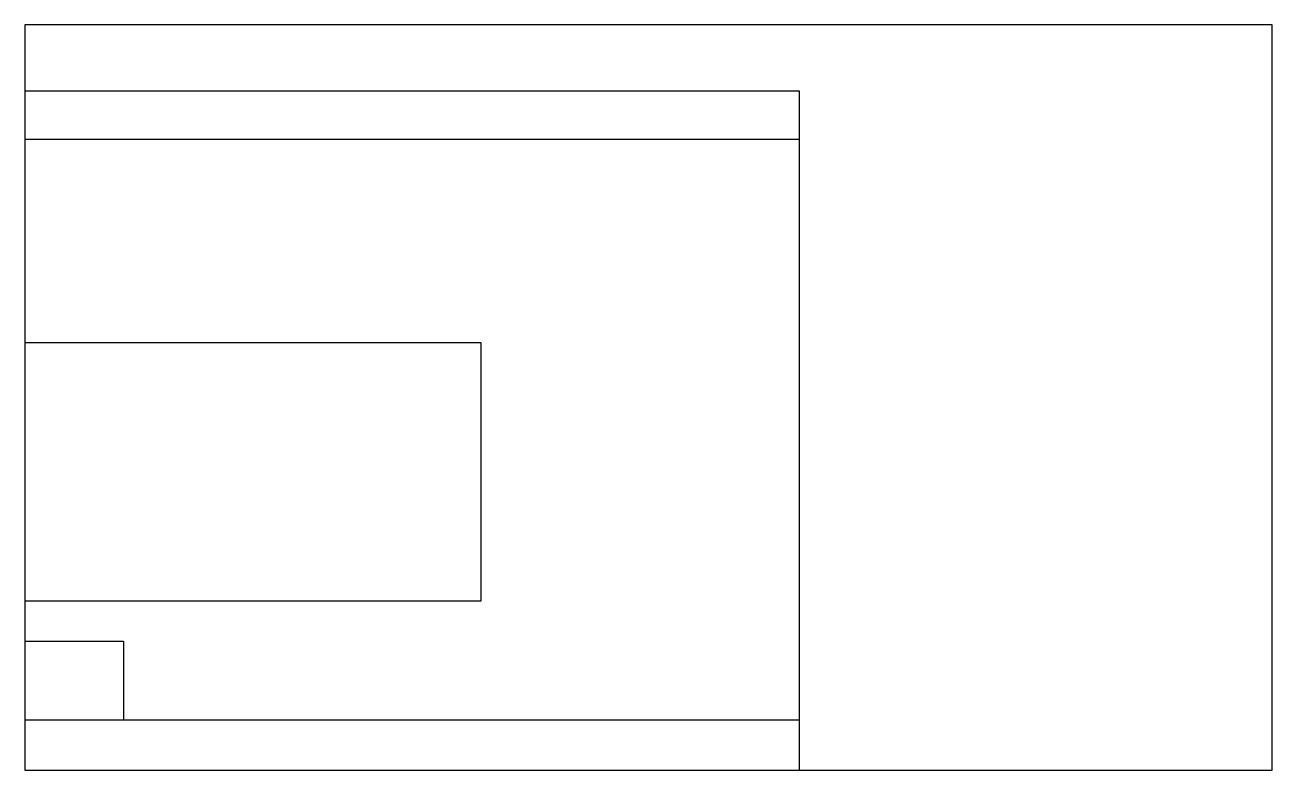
# Model space of a CAD drawing. Header units: metres. Extents: x -1.4 to 11.2, y -0.9 to 6.7.
import ezdxf

# ---------------------------------------------------------------- set-up
doc = ezdxf.new("R2010")
doc.units = ezdxf.units.M
for name, color, linetype in [('Contorno dos pátios', 70, 'Continuous'), ('Contorno Exterior', 10, 'Continuous'), ('Paredes Interiores', 120, 'Continuous'), ('Parte Exterior das paredes exteriores', 30, 'Continuous'), ('Parte interior das paredes exteriores', 50, 'Continuous')]:
    doc.layers.add(name, color=color, linetype=linetype)

msp = doc.modelspace()

# ---------------------------------------------------------------- linework, layer by layer
at = {"layer": 'Contorno dos pátios'}
for p, q in [((3.191, 3.442), (-1.439, 3.442)), ((-1.439, 3.442), (-1.439, 0.822)), ((3.191, 0.822), (3.191, 3.442)), ((-1.439, 0.822), (3.191, 0.822)), ((3.191, 0.822), (3.191, 0.822)), ((3.191, 0.822), (3.191, 0.822))]:
    msp.add_line(p, q, dxfattribs=at)
at = {"layer": 'Contorno Exterior'}
msp.add_lwpolyline([(-1.439, -0.898), (11.221, -0.898), (11.221, 6.672), (-1.439, 6.672)], close=True, dxfattribs=at)
at = {"layer": 'Paredes Interiores'}
for p, q in [((-1.439, 0.412), (-0.439, 0.412)), ((-1.439, 0.412), (-1.439, -0.388)), ((-0.439, 0.412), (-0.439, -0.388)), ((-1.439, -0.388), (-0.439, -0.388))]:
    msp.add_line(p, q, dxfattribs=at)
at = {"layer": 'Parte Exterior das paredes exteriores'}
for p, q in [((-1.439, 6.002), (6.421, 6.002)), ((-1.439, 6.002), (-1.439, -0.898)), ((-1.439, -0.898), (6.421, -0.898))]:
    msp.add_line(p, q, dxfattribs=at)
at = {"layer": 'Parte interior das paredes exteriores'}
for p, q in [((6.421, 6.002), (6.421, -0.898)), ((-1.439, 5.512), (6.421, 5.512)), ((-1.439, -0.388), (6.421, -0.388))]:
    msp.add_line(p, q, dxfattribs=at)

doc.saveas('drawing.dxf')
